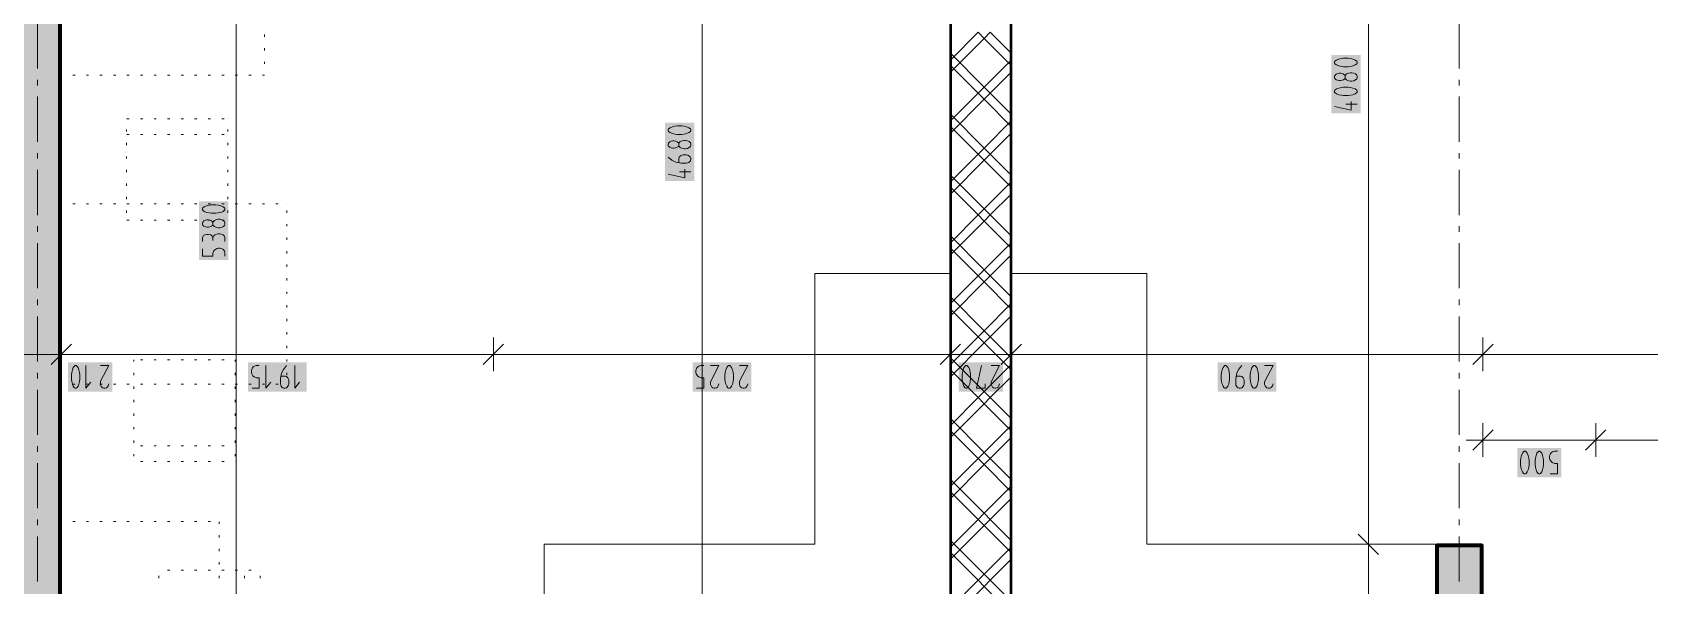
# Model space of a CAD drawing. Header units: millimetres. Extents: x 0 to 594, y 0 to 420.
# Drawn here: x 415.2 to 488.7, y 276.4 to 301.5 of the extents above; entities that cross this region are included whole.
import ezdxf

# ---------------------------------------------------------------- set-up
doc = ezdxf.new("R2010")
doc.units = ezdxf.units.MM
doc.header["$LTSCALE"] = 8
for name, color, linetype in [('PDF_Koty delkove', 7, 'Continuous'), ('PDF_Kuchyne', 7, 'Continuous'), ('PDF_Nabytek', 7, 'Continuous'), ('PDF_Osy hlavni', 7, 'Continuous'), ('PDF_Steny akusticke', 7, 'Continuous'), ('PDF_Steny obvodove nosne', 7, 'Continuous')]:
    doc.layers.add(name, color=color, linetype=linetype)

msp = doc.modelspace()

# ---------------------------------------------------------------- linework, layer by layer
at = {"layer": 'PDF_Koty delkove', "lineweight": 18}
for points in [[(424.462, 131.969), (424.462, 165.401), (424.462, 185.307), (424.462, 187.114), (424.462, 188.6), (424.462, 212.482), (424.462, 215.25), (424.462, 218.325), (424.462, 233.7), (424.462, 236.775), (424.462, 239.542), (424.462, 263.425), (424.462, 264.911), (424.462, 320.055)], [(445.619, 233.7), (445.619, 236.467), (445.619, 238.005), (445.619, 241.982), (445.619, 263.425), (445.619, 270.599), (445.619, 272.086), (445.619, 320.055)], [(475.886, 233.7), (475.886, 234.698), (475.886, 236.467), (475.886, 238.005), (475.886, 244.719), (475.886, 263.424), (475.886, 270.599), (475.886, 272.086), (475.886, 278.236), (475.886, 320.055)], [(474.962, 300.323), (474.757, 300.323), (474.656, 300.309), (474.536, 300.282), (474.433, 300.241), (474.365, 300.187), (474.348, 300.159), (474.348, 300.104), (474.365, 300.076), (474.433, 300.022), (474.536, 299.981), (474.656, 299.953), (474.757, 299.939), (474.962, 299.939), (475.065, 299.953), (475.185, 299.981), (475.287, 300.022), (475.356, 300.076)], [(475.356, 300.076), (475.373, 300.104), (475.373, 300.159), (475.356, 300.187), (475.287, 300.241), (475.185, 300.282), (475.065, 300.309), (474.962, 300.323)], [(474.826, 299.529), (474.808, 299.557), (474.757, 299.598), (474.689, 299.625), (474.621, 299.639), (474.552, 299.639), (474.484, 299.625), (474.416, 299.598), (474.365, 299.543), (474.348, 299.502), (474.348, 299.447), (474.365, 299.406), (474.416, 299.351), (474.484, 299.324), (474.552, 299.31), (474.621, 299.31), (474.689, 299.324), (474.757, 299.351), (474.808, 299.392), (474.826, 299.419), (474.843, 299.392), (474.894, 299.337), (474.98, 299.296), (475.065, 299.282), (475.133, 299.282), (475.218, 299.296), (475.304, 299.337), (475.356, 299.392), (475.373, 299.447), (475.373, 299.502), (475.356, 299.557), (475.304, 299.612), (475.218, 299.652), (475.133, 299.666)], [(475.133, 299.666), (475.065, 299.666), (474.98, 299.652), (474.894, 299.612), (474.843, 299.557), (474.826, 299.529), (474.826, 299.419)], [(475.099, 298.352), (475.099, 297.968), (474.348, 298.133)], [(475.373, 298.243), (474.861, 298.243)], [(444.423, 296.249), (444.355, 296.235), (444.286, 296.235), (444.218, 296.249), (444.15, 296.276), (444.098, 296.331), (444.082, 296.372), (444.082, 296.427), (444.098, 296.468), (444.15, 296.523), (444.218, 296.55), (444.286, 296.564), (444.355, 296.564), (444.423, 296.55), (444.491, 296.523), (444.542, 296.482), (444.56, 296.455)], [(444.56, 296.344), (444.542, 296.317), (444.491, 296.276), (444.423, 296.249)], [(444.56, 295.578), (444.56, 295.77), (444.577, 295.825), (444.611, 295.866), (444.646, 295.893), (444.696, 295.92), (444.765, 295.934), (444.901, 295.934), (444.97, 295.92), (445.021, 295.893), (445.055, 295.866), (445.089, 295.825), (445.107, 295.77), (445.107, 295.715), (445.089, 295.66), (445.055, 295.619), (445.021, 295.592), (444.97, 295.564), (444.901, 295.55), (444.662, 295.55), (444.423, 295.605), (444.252, 295.687), (444.082, 295.825)], [(444.833, 295.277), (444.833, 294.893), (444.082, 295.058)], [(445.107, 295.168), (444.594, 295.168)], [(423.538, 293.66), (423.333, 293.66), (423.232, 293.647), (423.112, 293.619), (423.009, 293.578), (422.941, 293.524), (422.924, 293.496), (422.924, 293.442), (422.941, 293.414), (423.009, 293.36), (423.112, 293.319), (423.232, 293.291), (423.333, 293.277), (423.538, 293.277), (423.641, 293.291), (423.761, 293.319), (423.863, 293.36), (423.932, 293.414), (423.949, 293.442), (423.949, 293.496), (423.932, 293.524)], [(423.932, 293.524), (423.863, 293.578), (423.761, 293.619), (423.641, 293.647), (423.538, 293.66)], [(423.402, 292.757), (423.385, 292.73), (423.333, 292.689), (423.266, 292.662), (423.197, 292.648), (423.128, 292.648), (423.061, 292.662), (422.992, 292.689), (422.941, 292.744), (422.924, 292.785), (422.924, 292.839), (422.941, 292.88), (422.992, 292.935), (423.061, 292.962), (423.128, 292.976), (423.197, 292.976), (423.266, 292.962), (423.333, 292.935), (423.385, 292.894), (423.402, 292.867)], [(423.709, 293.003), (423.641, 293.003), (423.556, 292.989), (423.471, 292.949), (423.419, 292.894), (423.402, 292.867), (423.402, 292.757), (423.419, 292.73), (423.471, 292.675), (423.556, 292.634)], [(423.556, 292.634), (423.641, 292.62), (423.709, 292.62), (423.795, 292.634), (423.881, 292.675), (423.932, 292.73), (423.949, 292.785), (423.949, 292.839), (423.932, 292.894), (423.881, 292.949), (423.795, 292.989), (423.709, 293.003)], [(422.924, 291.991), (422.924, 292.155), (422.941, 292.21), (422.976, 292.264), (423.027, 292.292), (423.128, 292.319), (423.197, 292.319), (423.299, 292.292), (423.368, 292.237), (423.402, 292.155), (423.402, 292.046)], [(422.924, 291.662), (422.924, 291.334), (423.402, 291.334), (423.402, 291.471), (423.437, 291.566), (423.488, 291.621), (423.573, 291.675), (423.641, 291.689), (423.709, 291.689), (423.778, 291.675), (423.846, 291.648), (423.897, 291.607), (423.932, 291.553), (423.949, 291.471), (423.949, 291.334)], [(423.949, 291.991), (423.949, 292.182), (423.914, 292.25), (423.863, 292.305), (423.778, 292.332), (423.709, 292.346), (423.641, 292.346), (423.556, 292.332), (423.488, 292.305), (423.437, 292.25), (423.402, 292.155)], [(416.974, 287.327), (416.052, 286.404)], [(416.513, 287.634), (416.513, 286.866), (416.513, 286.097)], [(436.603, 287.327), (435.68, 286.404)], [(436.142, 287.634), (436.142, 286.866), (436.142, 286.097)], [(457.359, 287.327), (456.436, 286.404)], [(456.898, 287.634), (456.898, 286.866), (456.898, 286.097)], [(460.126, 287.327), (459.204, 286.404)], [(459.665, 287.634), (459.665, 286.866), (459.665, 286.097)], [(481.549, 287.327), (480.626, 286.404)], [(481.087, 287.634), (481.087, 286.866), (481.087, 286.097)], [(501.177, 286.866), (489.875, 286.866), (481.087, 286.866), (459.665, 286.866), (456.898, 286.866), (445.666, 286.866), (436.142, 286.866), (430.597, 286.866), (426.977, 286.866), (416.513, 286.866), (414.361, 286.866), (409.949, 286.866), (388.07, 286.866), (386.583, 286.866), (351.939, 286.866), (349.786, 286.866), (315.141, 286.866)], [(417.11, 285.345), (417.138, 285.328), (417.192, 285.328), (417.22, 285.345), (417.275, 285.413), (417.316, 285.516), (417.344, 285.636), (417.358, 285.737), (417.358, 285.942), (417.344, 286.045), (417.316, 286.165), (417.275, 286.267), (417.22, 286.336), (417.192, 286.353), (417.138, 286.353), (417.11, 286.336), (417.056, 286.267), (417.015, 286.165), (416.988, 286.045), (416.974, 285.942)], [(416.974, 285.942), (416.974, 285.737), (416.988, 285.636), (417.015, 285.516), (417.056, 285.413), (417.11, 285.345)], [(417.631, 286.353), (417.631, 285.328), (417.85, 285.601)], [(418.288, 286.353), (418.672, 286.353), (418.315, 285.67), (418.288, 285.601), (418.288, 285.498), (418.315, 285.431), (418.356, 285.379), (418.397, 285.345), (418.452, 285.328), (418.507, 285.328), (418.562, 285.345), (418.603, 285.379), (418.644, 285.431), (418.672, 285.532)], [(425.177, 285.328), (425.505, 285.328), (425.505, 285.806), (425.368, 285.806), (425.273, 285.841), (425.218, 285.892), (425.164, 285.977), (425.15, 286.045), (425.15, 286.113), (425.164, 286.182), (425.191, 286.25), (425.232, 286.301), (425.286, 286.336), (425.368, 286.353), (425.505, 286.353)], [(425.807, 286.353), (425.807, 285.328), (426.025, 285.601)], [(426.737, 286.353), (426.6, 286.182), (426.518, 286.011), (426.464, 285.772), (426.464, 285.532), (426.478, 285.465), (426.505, 285.413), (426.532, 285.379)], [(426.532, 285.379), (426.573, 285.345), (426.628, 285.328), (426.682, 285.328), (426.737, 285.345), (426.778, 285.379), (426.806, 285.413), (426.834, 285.465), (426.847, 285.532), (426.847, 285.67), (426.834, 285.737), (426.806, 285.806), (426.737, 285.857), (426.682, 285.875), (426.491, 285.875)], [(427.121, 286.353), (427.121, 285.328), (427.339, 285.601)], [(445.369, 285.328), (445.698, 285.328), (445.698, 285.806), (445.561, 285.806), (445.465, 285.841), (445.41, 285.892), (445.356, 285.977), (445.342, 286.045), (445.342, 286.113), (445.356, 286.182), (445.383, 286.25), (445.424, 286.301), (445.478, 286.336), (445.561, 286.353), (445.698, 286.353)], [(445.999, 286.353), (446.383, 286.353), (446.026, 285.67), (445.999, 285.601), (445.999, 285.498), (446.026, 285.431), (446.067, 285.379), (446.108, 285.345), (446.163, 285.328), (446.218, 285.328), (446.273, 285.345), (446.314, 285.379), (446.355, 285.431), (446.383, 285.532)], [(446.998, 285.516), (447.026, 285.636), (447.04, 285.737), (447.04, 285.942), (447.026, 286.045), (446.998, 286.165), (446.957, 286.267), (446.903, 286.336), (446.875, 286.353), (446.82, 286.353), (446.793, 286.336), (446.738, 286.267), (446.697, 286.165), (446.67, 286.045), (446.656, 285.942)], [(446.656, 285.942), (446.656, 285.737), (446.67, 285.636), (446.697, 285.516), (446.738, 285.413), (446.793, 285.345), (446.82, 285.328), (446.875, 285.328), (446.903, 285.345), (446.957, 285.413), (446.998, 285.516)], [(447.313, 286.353), (447.697, 286.353), (447.34, 285.67), (447.313, 285.601), (447.313, 285.498), (447.34, 285.431), (447.381, 285.379), (447.423, 285.345), (447.478, 285.328), (447.532, 285.328), (447.587, 285.345), (447.628, 285.379), (447.669, 285.431), (447.697, 285.532)], [(458.473, 285.532), (458.473, 285.328), (458.089, 285.328), (458.308, 286.353)], [(458.747, 286.353), (459.13, 286.353), (458.774, 285.67), (458.747, 285.601), (458.747, 285.498), (458.774, 285.431), (458.815, 285.379), (458.856, 285.345), (458.911, 285.328), (458.965, 285.328), (459.02, 285.345), (459.061, 285.379), (459.102, 285.431), (459.13, 285.532)], [(470.129, 286.353), (469.992, 286.182), (469.91, 286.011), (469.856, 285.772), (469.856, 285.532), (469.87, 285.465), (469.897, 285.413), (469.924, 285.379), (469.965, 285.345)], [(469.965, 285.345), (470.02, 285.328), (470.074, 285.328), (470.129, 285.345), (470.17, 285.379), (470.198, 285.413), (470.225, 285.465), (470.239, 285.532), (470.239, 285.67), (470.225, 285.737), (470.198, 285.806), (470.129, 285.857), (470.074, 285.875), (469.883, 285.875)], [(471.17, 286.353), (471.553, 286.353), (471.197, 285.67), (471.17, 285.601), (471.17, 285.498), (471.197, 285.431), (471.238, 285.379), (471.279, 285.345), (471.334, 285.328), (471.388, 285.328), (471.443, 285.345), (471.484, 285.379), (471.526, 285.431), (471.553, 285.532)], [(481.087, 283.741), (481.087, 282.972), (481.087, 282.203)], [(486.212, 283.741), (486.212, 282.972), (486.212, 282.203)], [(481.087, 282.972), (480.319, 282.972)], [(481.549, 283.433), (480.626, 282.511)], [(545.764, 282.972), (526.093, 282.972), (509.07, 282.972), (503.945, 282.972), (501.177, 282.972), (486.212, 282.972), (481.087, 282.972)], [(486.673, 283.433), (485.75, 282.511)], [(483.758, 282.373), (483.704, 282.442), (483.676, 282.459), (483.622, 282.459), (483.594, 282.442), (483.54, 282.373), (483.499, 282.271), (483.472, 282.151), (483.458, 282.048)], [(483.458, 282.048), (483.458, 281.843), (483.472, 281.742), (483.499, 281.622), (483.54, 281.52), (483.594, 281.451), (483.622, 281.434), (483.676, 281.434), (483.704, 281.451), (483.758, 281.52), (483.799, 281.622), (483.827, 281.742), (483.841, 281.843), (483.841, 282.048), (483.827, 282.151), (483.799, 282.271), (483.758, 282.373)], [(484.142, 281.434), (484.47, 281.434), (484.47, 281.912), (484.333, 281.912), (484.238, 281.947), (484.183, 281.998), (484.129, 282.083), (484.115, 282.151), (484.115, 282.22), (484.129, 282.288), (484.156, 282.356), (484.197, 282.407), (484.251, 282.442), (484.333, 282.459), (484.47, 282.459)], [(476.347, 277.774), (475.424, 278.697)], [(476.654, 278.236), (475.886, 278.236), (475.117, 278.236)]]:
    msp.add_lwpolyline(points, dxfattribs=at)
for points in [[(474.962, 299.009), (474.757, 299.009), (474.656, 298.995), (474.536, 298.968), (474.433, 298.927), (474.365, 298.872), (474.348, 298.845), (474.348, 298.79), (474.365, 298.762), (474.433, 298.708), (474.536, 298.667), (474.656, 298.639), (474.757, 298.625), (474.962, 298.625), (475.065, 298.639), (475.185, 298.667), (475.287, 298.708), (475.356, 298.762), (475.373, 298.79), (475.373, 298.845), (475.356, 298.872), (475.287, 298.927), (475.185, 298.968), (475.065, 298.995)], [(444.696, 297.248), (444.491, 297.248), (444.389, 297.234), (444.269, 297.207), (444.167, 297.166), (444.098, 297.112), (444.082, 297.084), (444.082, 297.029), (444.098, 297.002), (444.167, 296.947), (444.269, 296.906), (444.389, 296.878), (444.491, 296.864), (444.696, 296.864), (444.798, 296.878), (444.918, 296.906), (445.021, 296.947), (445.089, 297.002), (445.107, 297.029), (445.107, 297.084), (445.089, 297.112), (445.021, 297.166), (444.918, 297.207), (444.798, 297.234)], [(444.867, 296.591), (444.798, 296.591), (444.713, 296.577), (444.628, 296.537), (444.577, 296.482), (444.56, 296.455), (444.56, 296.344), (444.577, 296.317), (444.628, 296.262), (444.713, 296.221), (444.798, 296.207), (444.867, 296.207), (444.952, 296.221), (445.038, 296.262), (445.089, 296.317), (445.107, 296.372), (445.107, 296.427), (445.089, 296.482), (445.038, 296.537), (444.952, 296.577)], [(457.432, 285.942), (457.432, 285.737), (457.446, 285.636), (457.473, 285.516), (457.515, 285.413), (457.569, 285.345), (457.597, 285.328), (457.651, 285.328), (457.679, 285.345), (457.733, 285.413), (457.774, 285.516), (457.802, 285.636), (457.816, 285.737), (457.816, 285.942), (457.802, 286.045), (457.774, 286.165), (457.733, 286.267), (457.679, 286.336), (457.651, 286.353), (457.597, 286.353), (457.569, 286.336), (457.515, 286.267), (457.473, 286.165), (457.446, 286.045)], [(469.199, 285.942), (469.199, 285.737), (469.213, 285.636), (469.24, 285.516), (469.281, 285.413), (469.335, 285.345), (469.363, 285.328), (469.417, 285.328), (469.445, 285.345), (469.499, 285.413), (469.54, 285.516), (469.568, 285.636), (469.582, 285.737), (469.582, 285.942), (469.568, 286.045), (469.54, 286.165), (469.499, 286.267), (469.445, 286.336), (469.417, 286.353), (469.363, 286.353), (469.335, 286.336), (469.281, 286.267), (469.24, 286.165), (469.213, 286.045)], [(470.513, 285.942), (470.513, 285.737), (470.527, 285.636), (470.554, 285.516), (470.595, 285.413), (470.649, 285.345), (470.677, 285.328), (470.731, 285.328), (470.759, 285.345), (470.813, 285.413), (470.855, 285.516), (470.882, 285.636), (470.896, 285.737), (470.896, 285.942), (470.882, 286.045), (470.855, 286.165), (470.813, 286.267), (470.759, 286.336), (470.731, 286.353), (470.677, 286.353), (470.649, 286.336), (470.595, 286.267), (470.554, 286.165), (470.527, 286.045)], [(482.801, 282.048), (482.801, 281.843), (482.815, 281.742), (482.842, 281.622), (482.883, 281.52), (482.937, 281.451), (482.965, 281.434), (483.019, 281.434), (483.047, 281.451), (483.101, 281.52), (483.142, 281.622), (483.17, 281.742), (483.184, 281.843), (483.184, 282.048), (483.17, 282.151), (483.142, 282.271), (483.101, 282.373), (483.047, 282.442), (483.019, 282.459), (482.965, 282.459), (482.937, 282.442), (482.883, 282.373), (482.842, 282.271), (482.815, 282.151)]]:
    msp.add_lwpolyline(points, close=True, dxfattribs=at)
at = {"layer": 'PDF_Koty delkove', "color": 7, "lineweight": 18, "true_color": 0xffffff, "transparency": 33554559}
for points in [[(475.527, 297.814), (475.527, 300.476), (474.194, 297.814), (474.194, 300.476)], [(445.261, 294.739), (445.261, 297.401), (443.928, 294.739), (443.928, 297.401)], [(424.103, 291.152), (424.103, 293.814), (422.771, 291.152), (422.771, 293.814)], [(418.825, 286.507), (416.821, 286.507), (418.825, 285.175), (416.821, 285.175)], [(427.658, 286.507), (424.996, 286.507), (427.658, 285.175), (424.996, 285.175)], [(447.851, 286.507), (445.189, 286.507), (447.851, 285.175), (445.189, 285.175)], [(459.284, 286.507), (457.279, 286.507), (459.284, 285.175), (457.279, 285.175)], [(471.707, 286.507), (469.045, 286.507), (471.707, 285.175), (469.045, 285.175)], [(484.652, 282.613), (482.647, 282.613), (484.652, 281.281), (482.647, 281.281)]]:
    msp.add_solid(points, dxfattribs=at)
at = {"layer": 'PDF_Kuchyne', "lineweight": 13}
msp.add_lwpolyline([(456.898, 278.236), (456.898, 290.536), (450.748, 290.536), (450.748, 278.236), (438.448, 278.236), (438.448, 272.086), (456.898, 272.086), (456.898, 278.236)], dxfattribs=at)
msp.add_lwpolyline([(459.665, 278.236), (459.665, 290.535), (465.815, 290.535), (465.815, 278.236), (478.935, 278.236), (478.935, 272.086), (459.665, 272.086)], close=True, dxfattribs=at)
at = {"layer": 'PDF_Nabytek', "lineweight": 13}
for points in [[(416.513, 301.295), (416.513, 301.398)], [(425.738, 301.295), (425.738, 301.398)], [(416.513, 300.68), (416.513, 300.783)], [(425.738, 300.68), (425.738, 300.783)], [(416.513, 300.065), (416.513, 300.168)], [(425.738, 300.065), (425.738, 300.168)], [(416.524, 299.555), (416.513, 299.555)], [(416.513, 299.555), (416.513, 299.555)], [(416.513, 299.555), (416.513, 299.555)], [(417.139, 299.555), (417.036, 299.555)], [(417.754, 299.555), (417.651, 299.555)], [(418.369, 299.555), (418.266, 299.555)], [(418.984, 299.555), (418.881, 299.555)], [(419.599, 299.555), (419.496, 299.555)], [(420.214, 299.555), (420.111, 299.555)], [(420.829, 299.555), (420.726, 299.555)], [(421.444, 299.555), (421.341, 299.555)], [(422.059, 299.555), (421.956, 299.555)], [(422.674, 299.555), (422.571, 299.555)], [(423.289, 299.555), (423.186, 299.555)], [(423.904, 299.555), (423.801, 299.555)], [(424.519, 299.555), (424.416, 299.555)], [(425.134, 299.555), (425.031, 299.555)], [(425.738, 299.555), (425.646, 299.555)], [(425.738, 299.555), (425.738, 299.555)], [(425.738, 299.555), (425.738, 299.555)], [(419.469, 297.578), (419.469, 297.578)], [(419.469, 297.578), (419.469, 297.578)], [(419.599, 297.578), (419.496, 297.578)], [(420.214, 297.578), (420.111, 297.578)], [(420.829, 297.578), (420.726, 297.578)], [(421.444, 297.578), (421.341, 297.578)], [(422.059, 297.578), (421.956, 297.578)], [(422.674, 297.578), (422.571, 297.578)], [(423.289, 297.578), (423.186, 297.578)], [(423.904, 297.578), (423.801, 297.578)], [(424.081, 297.578), (424.081, 297.578)], [(424.081, 297.578), (424.081, 297.578)], [(419.469, 296.991), (419.469, 297.093)], [(419.469, 296.861), (419.469, 296.861)], [(419.599, 296.861), (419.496, 296.861)], [(420.214, 296.861), (420.111, 296.861)], [(420.829, 296.861), (420.726, 296.861)], [(421.444, 296.861), (421.341, 296.861)], [(422.059, 296.861), (421.956, 296.861)], [(422.674, 296.861), (422.571, 296.861)], [(423.289, 296.861), (423.186, 296.861)], [(423.904, 296.861), (423.801, 296.861)], [(424.081, 296.991), (424.081, 297.093)], [(424.081, 296.861), (424.081, 296.861)], [(419.469, 296.376), (419.469, 296.478)], [(424.081, 296.376), (424.081, 296.478)], [(419.469, 295.761), (419.469, 295.863)], [(424.081, 295.761), (424.081, 295.863)], [(419.469, 295.146), (419.469, 295.248)], [(419.469, 294.531), (419.469, 294.633)], [(424.081, 295.146), (424.081, 295.248)], [(424.081, 294.531), (424.081, 294.633)], [(419.469, 293.916), (419.469, 294.018)], [(424.081, 293.916), (424.081, 294.018)], [(416.524, 293.713), (416.513, 293.713)], [(416.513, 293.713), (416.513, 293.713)], [(416.513, 293.713), (416.513, 293.713)], [(416.513, 293.301), (416.513, 293.403)], [(417.139, 293.713), (417.036, 293.713)], [(417.754, 293.713), (417.651, 293.713)], [(418.369, 293.713), (418.266, 293.713)], [(418.984, 293.713), (418.881, 293.713)], [(419.469, 293.301), (419.469, 293.403)], [(419.599, 293.713), (419.496, 293.713)], [(420.214, 293.713), (420.111, 293.713)], [(420.829, 293.713), (420.726, 293.713)], [(421.444, 293.713), (421.341, 293.713)], [(422.059, 293.713), (421.956, 293.713)], [(422.674, 293.713), (422.571, 293.713)], [(423.289, 293.713), (423.186, 293.713)], [(423.904, 293.713), (423.801, 293.713)], [(424.081, 293.301), (424.081, 293.403)], [(424.519, 293.713), (424.416, 293.713)], [(425.134, 293.713), (425.031, 293.713)], [(425.749, 293.713), (425.646, 293.713)], [(426.364, 293.713), (426.261, 293.713)], [(426.763, 293.713), (426.763, 293.713)], [(426.763, 293.713), (426.763, 293.713)], [(426.763, 293.301), (426.763, 293.403)], [(416.513, 292.686), (416.513, 292.788)], [(419.469, 292.966), (419.469, 292.966)], [(419.469, 292.966), (419.469, 292.966)], [(419.599, 292.966), (419.496, 292.966)], [(420.214, 292.966), (420.111, 292.966)], [(420.829, 292.966), (420.726, 292.966)], [(421.444, 292.966), (421.341, 292.966)], [(422.059, 292.966), (421.956, 292.966)], [(422.674, 292.966), (422.571, 292.966)], [(423.289, 292.966), (423.186, 292.966)], [(423.904, 292.966), (423.801, 292.966)], [(424.081, 292.966), (424.081, 292.966)], [(424.081, 292.966), (424.081, 292.966)], [(426.763, 292.686), (426.763, 292.788)], [(416.513, 292.071), (416.513, 292.173)], [(426.763, 292.071), (426.763, 292.173)], [(416.513, 291.456), (416.513, 291.558)], [(416.513, 290.841), (416.513, 290.943)], [(426.763, 291.456), (426.763, 291.558)], [(426.763, 290.841), (426.763, 290.943)], [(416.513, 290.226), (416.513, 290.328)], [(426.763, 290.226), (426.763, 290.328)], [(416.513, 289.611), (416.513, 289.713)], [(426.763, 289.611), (426.763, 289.713)], [(416.513, 288.996), (416.513, 289.098)], [(426.763, 288.996), (426.763, 289.098)], [(416.513, 288.381), (416.513, 288.483)], [(426.763, 288.381), (426.763, 288.483)], [(416.513, 287.766), (416.513, 287.868)], [(416.513, 287.151), (416.513, 287.253)], [(426.763, 287.766), (426.763, 287.868)], [(426.763, 287.151), (426.763, 287.253)], [(416.513, 286.536), (416.513, 286.638)], [(419.805, 286.61), (419.805, 286.61)], [(419.805, 286.536), (419.805, 286.61)], [(419.805, 286.61), (419.805, 286.61)], [(420.214, 286.61), (420.111, 286.61)], [(420.829, 286.61), (420.726, 286.61)], [(421.444, 286.61), (421.341, 286.61)], [(422.059, 286.61), (421.956, 286.61)], [(422.674, 286.61), (422.571, 286.61)], [(423.289, 286.61), (423.186, 286.61)], [(423.904, 286.61), (423.801, 286.61)], [(424.417, 286.536), (424.417, 286.61), (424.416, 286.61)], [(424.417, 286.61), (424.417, 286.61)], [(426.763, 286.536), (426.763, 286.638)], [(416.513, 285.921), (416.513, 286.023)], [(419.805, 285.921), (419.805, 286.023)], [(424.417, 285.921), (424.417, 286.023)], [(426.763, 285.921), (426.763, 286.023)], [(416.513, 285.513), (416.513, 285.513)], [(416.524, 285.513), (416.513, 285.513)], [(416.513, 285.513), (416.513, 285.513)], [(417.139, 285.513), (417.036, 285.513)], [(417.754, 285.513), (417.651, 285.513)], [(418.369, 285.513), (418.266, 285.513)], [(418.984, 285.513), (418.881, 285.513)], [(419.599, 285.513), (419.496, 285.513)], [(419.805, 285.306), (419.805, 285.408)], [(420.214, 285.513), (420.111, 285.513)], [(420.829, 285.513), (420.726, 285.513)], [(421.444, 285.513), (421.341, 285.513)], [(422.059, 285.513), (421.956, 285.513)], [(422.674, 285.513), (422.571, 285.513)], [(423.289, 285.513), (423.186, 285.513)], [(423.904, 285.513), (423.801, 285.513)], [(424.519, 285.513), (424.416, 285.513)], [(424.417, 285.306), (424.417, 285.408)], [(425.134, 285.513), (425.031, 285.513)], [(425.749, 285.513), (425.646, 285.513)], [(426.364, 285.513), (426.261, 285.513)], [(426.763, 285.513), (426.763, 285.513)], [(426.763, 285.513), (426.763, 285.513)], [(419.805, 284.691), (419.805, 284.793)], [(424.417, 284.691), (424.417, 284.793)], [(419.805, 284.076), (419.805, 284.178)], [(419.805, 283.461), (419.805, 283.563)], [(424.417, 284.076), (424.417, 284.178)], [(424.417, 283.461), (424.417, 283.563)], [(419.805, 282.846), (419.805, 282.948)], [(424.417, 282.846), (424.417, 282.948)], [(419.805, 282.715), (419.805, 282.715)], [(419.805, 282.231), (419.805, 282.333)], [(420.214, 282.715), (420.111, 282.715)], [(420.829, 282.715), (420.726, 282.715)], [(421.444, 282.715), (421.341, 282.715)], [(422.059, 282.715), (421.956, 282.715)], [(422.674, 282.715), (422.571, 282.715)], [(423.289, 282.715), (423.186, 282.715)], [(423.904, 282.715), (423.801, 282.715)], [(424.417, 282.715), (424.416, 282.715)], [(424.417, 282.715), (424.417, 282.715)], [(424.417, 282.231), (424.417, 282.333)], [(419.805, 281.997), (419.805, 281.997)], [(419.805, 281.997), (419.805, 281.997)], [(420.214, 281.997), (420.111, 281.997)], [(420.829, 281.997), (420.726, 281.997)], [(421.444, 281.997), (421.341, 281.997)], [(422.059, 281.997), (421.956, 281.997)], [(422.674, 281.997), (422.571, 281.997)], [(423.289, 281.997), (423.186, 281.997)], [(423.904, 281.997), (423.801, 281.997)], [(424.417, 281.997), (424.416, 281.997)], [(424.417, 281.997), (424.417, 281.997)], [(424.417, 281.997), (424.417, 281.997)], [(416.524, 279.261), (416.513, 279.261)], [(416.513, 279.261), (416.513, 279.261)], [(416.513, 279.261), (416.513, 279.261)], [(416.513, 279.156), (416.513, 279.258)], [(417.139, 279.261), (417.036, 279.261)], [(417.754, 279.261), (417.651, 279.261)], [(418.369, 279.261), (418.266, 279.261)], [(418.984, 279.261), (418.881, 279.261)], [(419.599, 279.261), (419.496, 279.261)], [(420.214, 279.261), (420.111, 279.261)], [(420.829, 279.261), (420.726, 279.261)], [(421.444, 279.261), (421.341, 279.261)], [(422.059, 279.261), (421.956, 279.261)], [(422.674, 279.261), (422.571, 279.261)], [(423.289, 279.261), (423.186, 279.261)], [(423.688, 279.261), (423.688, 279.261)], [(423.688, 279.261), (423.688, 279.261)], [(423.688, 279.156), (423.688, 279.258)], [(416.513, 278.541), (416.513, 278.643)], [(423.688, 278.541), (423.688, 278.643)], [(416.513, 277.926), (416.513, 278.028)], [(423.688, 277.926), (423.688, 278.028)], [(416.513, 277.311), (416.513, 277.413)], [(420.938, 277.057), (420.938, 277.057)], [(420.938, 277.057), (420.938, 277.057)], [(421.444, 277.057), (421.341, 277.057)], [(422.059, 277.057), (421.956, 277.057)], [(422.674, 277.057), (422.571, 277.057)], [(423.289, 277.057), (423.186, 277.057)], [(423.688, 277.311), (423.688, 277.413)], [(423.904, 277.057), (423.801, 277.057)], [(424.519, 277.057), (424.416, 277.057)], [(424.833, 277.057), (424.833, 277.057)], [(425.134, 277.057), (425.031, 277.057)], [(425.551, 277.057), (425.551, 277.057)], [(425.551, 277.057), (425.551, 277.057)], [(416.513, 276.696), (416.513, 276.798)], [(420.938, 276.696), (420.938, 276.798)], [(423.688, 276.696), (423.688, 276.798)], [(424.833, 276.696), (424.833, 276.798)], [(425.551, 276.696), (425.551, 276.798)]]:
    msp.add_lwpolyline(points, dxfattribs=at)
at = {"layer": 'PDF_Osy hlavni', "lineweight": 18}
for points in [[(415.437, 299.86), (415.437, 301.91)], [(480.011, 299.86), (480.011, 301.91)], [(415.437, 299.092), (415.437, 299.348)], [(480.011, 299.092), (480.011, 299.348)], [(415.437, 296.529), (415.437, 298.579)], [(480.011, 296.529), (480.011, 298.579)], [(415.437, 295.761), (415.437, 296.017)], [(480.011, 295.761), (480.011, 296.017)], [(415.437, 293.198), (415.437, 295.248)], [(480.011, 293.198), (480.011, 295.248)], [(415.437, 292.429), (415.437, 292.686)], [(480.011, 292.429), (480.011, 292.686)], [(415.437, 289.867), (415.437, 291.917)], [(480.011, 289.867), (480.011, 291.917)], [(415.437, 289.098), (415.437, 289.354)], [(480.011, 289.098), (480.011, 289.354)], [(415.437, 286.536), (415.437, 288.586)], [(480.011, 286.536), (480.011, 288.586)], [(415.437, 285.767), (415.437, 286.023)], [(480.011, 285.767), (480.011, 286.023)], [(415.437, 283.204), (415.437, 285.254)], [(480.011, 283.204), (480.011, 285.254)], [(415.437, 282.436), (415.437, 282.692)], [(480.011, 282.436), (480.011, 282.692)], [(415.437, 279.873), (415.437, 281.923)], [(480.011, 279.873), (480.011, 281.923)], [(415.437, 279.104), (415.437, 279.361)], [(480.011, 279.104), (480.011, 279.361)], [(415.437, 276.542), (415.437, 278.592)], [(480.011, 276.542), (480.011, 278.592)]]:
    msp.add_lwpolyline(points, dxfattribs=at)
at = {"layer": 'PDF_Steny akusticke', "lineweight": 50}
msp.add_lwpolyline([(459.511, 272.086), (459.665, 272.086), (459.665, 320.055), (456.898, 320.055), (456.898, 272.086), (457.051, 272.086)], dxfattribs=at)
at = {"layer": 'PDF_Steny akusticke', "lineweight": 9}
for points in [[(456.898, 300.242), (458.158, 301.503)], [(456.898, 299.689), (458.435, 301.226)], [(458.435, 301.226), (458.158, 301.503)], [(458.435, 301.226), (458.712, 301.503)], [(459.665, 299.996), (458.435, 301.226)], [(459.665, 300.55), (458.712, 301.503)], [(459.665, 297.782), (458.712, 298.735), (458.435, 299.012), (456.898, 300.55)], [(459.665, 297.229), (458.435, 298.459), (458.158, 298.735), (456.898, 299.996)], [(458.435, 299.012), (459.665, 300.242)], [(458.158, 298.735), (458.435, 299.012)], [(458.712, 298.735), (459.665, 299.689)], [(456.898, 297.475), (458.158, 298.735)], [(456.898, 296.921), (458.435, 298.459)], [(458.435, 298.459), (458.712, 298.735)], [(459.665, 295.015), (458.712, 295.968), (458.435, 296.245), (456.898, 297.782)], [(459.665, 294.461), (458.435, 295.691), (458.158, 295.968), (456.898, 297.229)], [(458.435, 296.245), (459.665, 297.475)], [(458.712, 295.968), (459.665, 296.921)], [(458.158, 295.968), (458.435, 296.245)], [(456.898, 294.707), (458.158, 295.968)], [(456.898, 294.154), (458.435, 295.691)], [(458.435, 295.691), (458.712, 295.968)], [(459.665, 292.247), (458.712, 293.2), (458.435, 293.477), (456.898, 295.015)], [(458.435, 293.477), (459.665, 294.707)], [(459.665, 291.694), (458.435, 292.924), (458.158, 293.2), (456.898, 294.461)], [(458.712, 293.2), (459.665, 294.154)], [(456.898, 291.94), (458.158, 293.2)], [(458.158, 293.2), (458.435, 293.477)], [(458.435, 292.924), (458.712, 293.2)], [(456.898, 291.386), (458.435, 292.924)], [(458.712, 290.433), (458.435, 290.71), (456.898, 292.247)], [(458.158, 290.433), (456.898, 291.694)], [(458.435, 290.71), (459.665, 291.94)], [(458.712, 290.433), (459.665, 291.386)], [(456.898, 289.172), (458.158, 290.433)], [(458.158, 290.433), (458.435, 290.71)], [(458.435, 290.156), (458.158, 290.433)], [(458.435, 290.156), (458.712, 290.433)], [(459.665, 289.48), (458.712, 290.433)], [(456.898, 288.619), (458.435, 290.156)], [(459.665, 286.712), (458.712, 287.665), (458.435, 287.942), (456.898, 289.48)], [(459.665, 288.926), (458.435, 290.156)], [(459.665, 286.159), (458.435, 287.389), (458.158, 287.665), (456.898, 288.926)], [(458.435, 287.942), (459.665, 289.172)], [(458.712, 287.665), (459.665, 288.619)], [(456.898, 286.405), (458.158, 287.665)], [(456.898, 285.851), (458.435, 287.389), (458.712, 287.665)], [(458.158, 287.665), (458.435, 287.942)], [(458.712, 284.898), (458.435, 285.175), (456.898, 286.712)], [(456.898, 283.637), (458.158, 284.898), (458.435, 285.175), (459.665, 286.405)], [(458.158, 284.898), (456.898, 286.159)], [(456.898, 283.084), (458.435, 284.621), (458.712, 284.898), (459.665, 285.851)], [(458.435, 284.621), (458.158, 284.898)], [(459.665, 283.391), (458.435, 284.621)], [(459.665, 283.945), (458.712, 284.898)], [(458.712, 282.131), (458.435, 282.407), (456.898, 283.945)], [(458.435, 282.407), (459.665, 283.637)], [(458.158, 282.131), (456.898, 283.391)], [(458.712, 282.131), (459.665, 283.084)], [(456.898, 280.87), (458.158, 282.131)], [(456.898, 280.316), (458.435, 281.854), (458.712, 282.131)], [(458.158, 282.131), (458.435, 282.407)], [(458.435, 281.854), (458.158, 282.131)], [(459.665, 281.177), (458.712, 282.131)], [(459.665, 280.624), (458.435, 281.854)], [(458.712, 279.363), (458.435, 279.64), (456.898, 281.177)], [(456.898, 278.102), (458.158, 279.363), (458.435, 279.64), (459.665, 280.87)], [(458.158, 279.363), (456.898, 280.624)], [(456.898, 277.549), (458.435, 279.086), (458.712, 279.363), (459.665, 280.316)], [(459.665, 277.856), (458.435, 279.086), (458.158, 279.363)], [(459.665, 278.41), (458.712, 279.363)], [(458.712, 276.596), (458.435, 276.872), (456.898, 278.41)], [(458.158, 276.596), (456.898, 277.856)], [(458.158, 276.596), (458.435, 276.872), (459.665, 278.102)], [(458.712, 276.596), (459.665, 277.549)], [(456.898, 275.335), (458.158, 276.596)], [(456.898, 274.781), (458.435, 276.319), (458.712, 276.596)], [(459.665, 275.089), (458.435, 276.319), (458.158, 276.596)], [(459.665, 275.642), (458.712, 276.596)]]:
    msp.add_lwpolyline(points, dxfattribs=at)
at = {"layer": 'PDF_Steny obvodove nosne', "lineweight": 70}
for points in [[(414.412, 320.209), (414.412, 320.055), (414.412, 236.467), (414.412, 233.853), (416.462, 233.853), (416.462, 236.467), (416.462, 236.775), (416.462, 239.542), (416.462, 263.425), (416.462, 264.911), (416.462, 320.055), (416.462, 322.464), (414.412, 322.464)], [(481.036, 262.399), (481.036, 262.912), (481.036, 264.398), (481.036, 278.184), (478.986, 278.184), (478.986, 272.086), (478.986, 270.599), (478.986, 262.399)]]:
    msp.add_lwpolyline(points, dxfattribs=at)
at = {"layer": 'PDF_Steny obvodove nosne', "color": 9, "lineweight": 9, "true_color": 0xc0c0c0, "transparency": 33554559}
for points in [[(416.462, 233.853), (416.462, 322.464), (414.412, 233.853), (414.412, 322.464)], [(478.986, 262.399), (481.036, 262.399), (478.986, 278.184), (481.036, 278.184)]]:
    msp.add_solid(points, dxfattribs=at)

doc.saveas('drawing.dxf')
